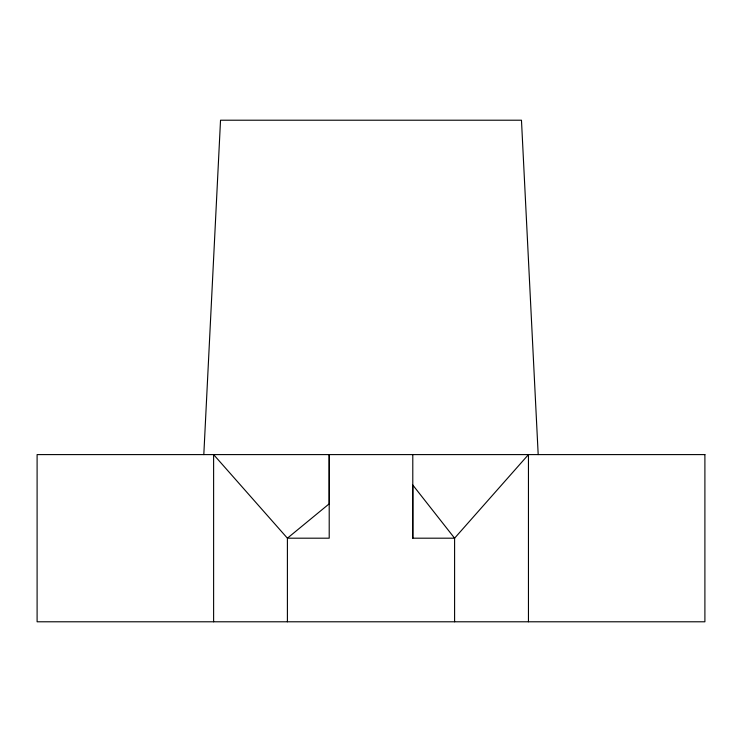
<?xml version="1.0" encoding="UTF-8"?>
<svg xmlns="http://www.w3.org/2000/svg" width="742" height="742" viewBox="0 0 742 742"><rect width="100%" height="100%" fill="white"/><g stroke="black" fill="none" stroke-linecap="round" stroke-linejoin="round"><path stroke-width="1.11" d="M528.452 621.787L528.452 454.596L454.596 538.191L412.793 538.191L412.793 485.036L454.596 538.191L454.596 621.787M203.809 454.596L220.532 120.213L521.468 120.213L538.191 454.596M412.793 454.596L412.793 538.191M287.404 621.787L287.404 538.191L213.613 454.596L213.613 621.787M329.207 454.596L329.207 503.809L287.404 538.191L329.207 538.191L329.207 454.596M704.9 454.596L37.1 454.596L37.1 621.787L704.9 621.787L704.9 454.596"/></g></svg>
